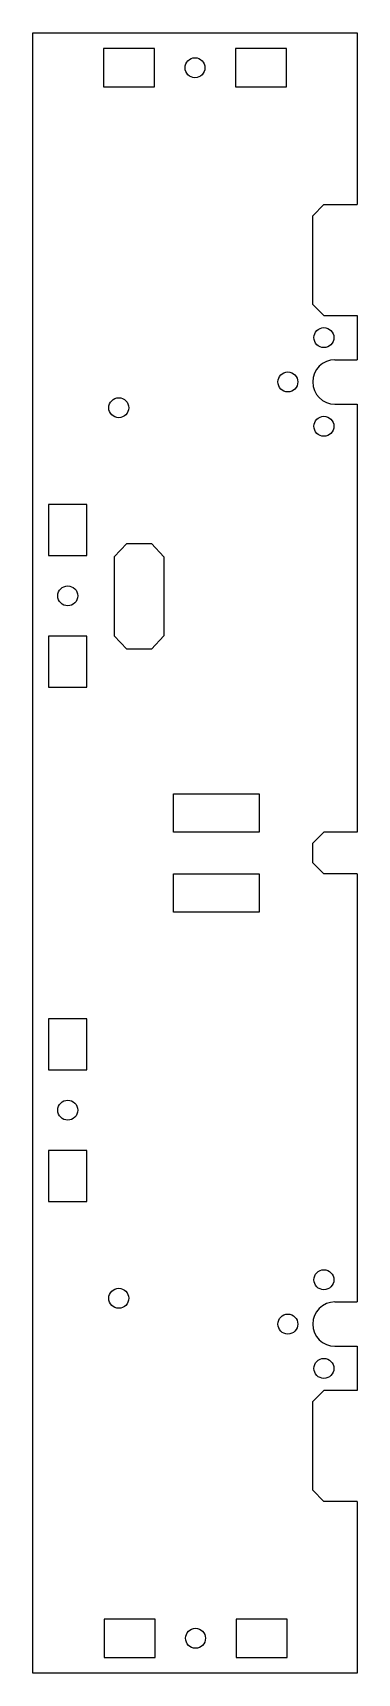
# Model space of a CAD drawing. Header units: inches. Extents: x 31 to 90, y 6 to 302.
import ezdxf

# ---------------------------------------------------------------- set-up
doc = ezdxf.new("R2010")
doc.units = ezdxf.units.IN
doc.header["$MEASUREMENT"] = 0

msp = doc.modelspace()

# ---------------------------------------------------------------- linework, layer by layer
for p, q in [((31.27, 6.23), (31.27, 302.23)), ((31.27, 302.23), (89.77, 302.23)), ((89.77, 302.23), (89.77, 271.23)), ((44.02, 299.38), (44.02, 292.48)), ((53.22, 299.38), (44.02, 299.38)), ((53.22, 292.48), (53.22, 299.38)), ((77.02, 299.38), (67.82, 299.38)), ((67.82, 299.38), (67.82, 292.48)), ((77.02, 292.48), (77.02, 299.38)), ((44.02, 292.48), (53.22, 292.48)), ((67.82, 292.48), (77.02, 292.48)), ((83.77, 271.23), (81.77, 269.23)), ((83.77, 271.23), (89.77, 271.23)), ((81.77, 253.23), (81.77, 269.23)), ((83.77, 251.23), (81.77, 253.23)), ((83.77, 251.23), (89.77, 251.23)), ((89.77, 251.23), (89.77, 243.23)), ((85.77, 243.23), (89.77, 243.23)), ((85.77, 235.23), (89.77, 235.23)), ((89.77, 235.23), (89.77, 157.98)), ((34.12, 217.13), (34.12, 207.93)), ((41.02, 217.13), (34.12, 217.13)), ((41.02, 207.93), (41.02, 217.13)), ((34.12, 207.93), (41.02, 207.93)), ((48.2, 210.07), (45.96, 207.69)), ((45.96, 207.69), (45.96, 193.41)), ((48.2, 210.07), (52.68, 210.07)), ((54.92, 207.69), (52.68, 210.07)), ((54.92, 207.69), (54.92, 193.41)), ((41.02, 193.33), (34.12, 193.33)), ((34.12, 193.33), (34.12, 184.13)), ((41.02, 184.13), (41.02, 193.33)), ((45.96, 193.41), (48.2, 191.03)), ((52.68, 191.03), (54.92, 193.41)), ((52.68, 191.03), (48.2, 191.03)), ((34.12, 184.13), (41.02, 184.13)), ((56.67, 157.98), (56.67, 164.88)), ((56.67, 164.88), (72.07, 164.88)), ((72.07, 164.88), (72.07, 157.98)), ((72.07, 157.98), (56.67, 157.98)), ((83.77, 157.98), (81.77, 155.98)), ((89.77, 157.98), (83.77, 157.98)), ((81.77, 152.48), (81.77, 155.98)), ((83.77, 150.48), (81.77, 152.48)), ((56.67, 143.58), (56.67, 150.48)), ((56.67, 150.48), (72.07, 150.48)), ((72.07, 150.48), (72.07, 143.58)), ((89.77, 150.48), (83.77, 150.48)), ((89.77, 150.48), (89.77, 73.23)), ((72.07, 143.58), (56.67, 143.58)), ((34.12, 124.33), (34.12, 115.13)), ((41.02, 124.33), (34.12, 124.33)), ((41.02, 115.13), (41.02, 124.33)), ((34.12, 115.13), (41.02, 115.13)), ((41.02, 100.53), (34.12, 100.53)), ((34.12, 100.53), (34.12, 91.33)), ((41.02, 91.33), (41.02, 100.53)), ((34.12, 91.33), (41.02, 91.33)), ((85.77, 73.23), (89.77, 73.23)), ((85.77, 65.23), (89.77, 65.23)), ((89.77, 65.23), (89.77, 57.23)), ((83.77, 57.23), (81.77, 55.23)), ((89.77, 57.23), (83.77, 57.23)), ((81.77, 39.23), (81.77, 55.23)), ((83.77, 37.23), (81.77, 39.23)), ((89.77, 37.23), (83.77, 37.23)), ((89.77, 37.23), (89.77, 6.23)), ((44.12, 15.98), (44.12, 9.08)), ((53.32, 15.98), (44.12, 15.98)), ((53.32, 9.08), (53.32, 15.98)), ((77.12, 15.98), (67.92, 15.98)), ((67.92, 15.98), (67.92, 9.08)), ((77.12, 9.08), (77.12, 15.98)), ((44.12, 9.08), (53.32, 9.08)), ((67.92, 9.08), (77.12, 9.08)), ((89.77, 6.23), (31.27, 6.23))]:
    msp.add_line(p, q)
for centre in [(60.52, 295.93), (83.77, 247.23), (77.27, 239.23), (46.77, 234.58), (83.77, 231.23), (37.57, 200.63), (37.57, 107.83), (83.77, 77.23), (46.77, 73.88), (77.27, 69.23), (83.77, 61.23), (60.62, 12.53)]:
    msp.add_circle(centre, 1.8)
for centre in [(85.77, 239.23), (85.77, 69.23)]:
    msp.add_arc(centre, 4, 90, 270)

doc.saveas('drawing.dxf')
